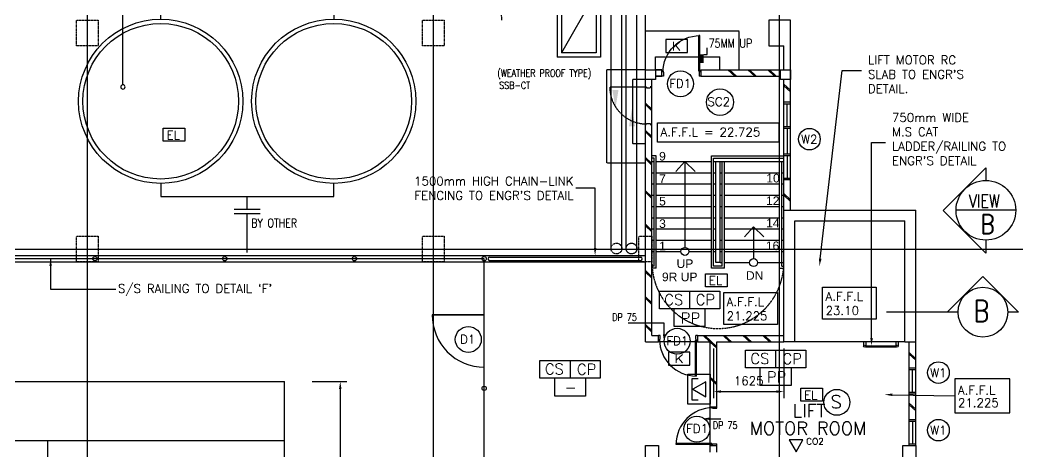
# Model space of a CAD drawing. Header units: millimetres. Extents: x -312260 to 194620, y -310600 to 21683.
# Drawn here: x 85757 to 108948, y -6617 to 3381 of the extents above; entities that cross this region are included whole.
import ezdxf
from ezdxf.enums import TextEntityAlignment as Align

# ---------------------------------------------------------------- set-up
doc = ezdxf.new("R2010")
doc.units = ezdxf.units.MM
doc.header["$LTSCALE"] = 5
doc.header["$MEASUREMENT"] = 0
doc.header["$PDMODE"] = 3
for name, pattern in [('CENTER', [2, 1.25, -0.25, 0.25, -0.25]), ('CENTER2', [1.125, 0.75, -0.125, 0.125, -0.125]), ('DASHDOT', [1, 0.5, -0.25, 0, -0.25]), ('DASHEDX2', [1.5, 1, -0.5]), ('HIDDEN', [0.375, 0.25, -0.125]), ('HIDDEN2', [0.1875, 0.125, -0.0625])]:
    doc.linetypes.add(name, pattern=pattern)
for name, color, linetype in [('-ac', 2, 'Continuous'), ('-ACPIPE', 7, 'Continuous'), ('-FF', 240, 'Continuous'), ('BOMBA', 7, 'Continuous'), ('col', 7, 'Continuous'), ('DIM', 7, 'Continuous'), ('DR', 1, 'Continuous'), ('DW-T', 7, 'Continuous'), ('EL & K', 10, 'Continuous'), ('extension', 7, 'Continuous'), ('FE', 1, 'Fencing'), ('GRID', 9, 'CENTER'), ('LEG-T', 7, 'Continuous'), ('LINE', 7, 'Continuous'), ('RAIL', 1, 'Continuous'), ('RC', 3, 'Continuous'), ('RWDP', 1, 'Continuous'), ('SPEC', 7, 'Continuous'), ('T35', 2, 'Continuous'), ('TEXT', 7, 'Continuous'), ('wall', 2, 'Continuous'), ('WIN', 5, 'Continuous')]:
    doc.layers.add(name, color=color, linetype=linetype)
doc.styles.add('E', font='ROMANS.SHX', dxfattribs={"width": 0.9})
doc.styles.add('HELVL', font='HELVL.shx')
doc.styles.add('ROMANS', font='romans.shx', dxfattribs={"width": 0.9, "height": 450})
doc.styles.add('ROMS', font='romans.shx', dxfattribs={"width": 0.8, "height": 230})
doc.styles.add('S100', font='ROMANS.shx', dxfattribs={"height": 200})
doc.linetypes.add('Fencing', pattern='A,3,-1.5,["/",Standard,S=1.8,R=0,X=-0.8,Y=-0.8],-1.5', length=6)
doc.dimstyles.new('S100', dxfattribs={"dimscale": 0, "dimtxt": 150, "dimasz": 175, "dimexe": 150, "dimexo": 150, "dimgap": 150, "dimtad": 1, "dimdec": 0, "dimzin": 0, "dimdsep": 46, "dimtxsty": 'S100', "dimcen": 0, "dimdle": 100, "dimclrd": 5, "dimclre": 5, "dimclrt": 1, "dimaunit": 1, "dimadec": 0, "dimazin": 0, "dimtfac": 1, "dimtdec": 0, "dimtofl": 0, "dimtmove": 1, "dimatfit": 3, "dimfxl": 1, "dimtolj": 1, "dimtzin": 0, "dimarcsym": 0})

# ---------------------------------------------------------------- blocks, each defined once
blk = doc.blocks.new('*D51')
at = {"layer": 'DEFPOINTS', "color": 0}
for p in [(92365, -4984), (92365, -15954), (93161, -15954)]:
    blk.add_point(p, dxfattribs=at)
at = {"layer": 'DIM', "color": 5, "lineweight": -2}
for p, q in [((92515, -4984), (93311, -4984)), ((93161, -5159), (93161, -15779)), ((92515, -15954), (93311, -15954))]:
    blk.add_line(p, q, dxfattribs=at)
at = {"layer": 'DIM', "color": 5}
for points in [[(93132, -5159), (93190, -5159), (93161, -4984)], [(93132, -15779), (93190, -15779), (93161, -15954)]]:
    blk.add_solid(points, dxfattribs=at)
at = {"layer": 'DIM', "color": 1, "insert": (92911, -10469), "char_height": 200, "attachment_point": 5, "rotation": 90, "style": 'S100'}
blk.add_mtext('\\A1;10974', dxfattribs=at)
blk = doc.blocks.new('DR900')
at = {"layer": 'DR'}
for p, q in [((25, 940), (50, 940)), ((25, 115), (25, 940)), ((50, 115), (50, 940)), ((0, 115), (25, 115)), ((0, 0), (38, 0)), ((50, 115), (25, 115)), ((25, 115), (25, 90)), ((25, 90), (38, 90)), ((38, 90), (38, 0)), ((862, 90), (875, 90)), ((862, 90), (862, 0)), ((862, 0), (900, 0)), ((875, 115), (900, 115)), ((875, 115), (875, 90))]:
    blk.add_line(p, q, dxfattribs=at)
blk.add_arc((25, 90), 850, 0, 90, dxfattribs=at)
blk = doc.blocks.new('*D79')
at = {"layer": 'DEFPOINTS', "color": 0}
for p in [(101792, -4069), (103419, -4069), (103419, -5220)]:
    blk.add_point(p, dxfattribs=at)
at = {"layer": 'DIM', "color": 5, "lineweight": -2}
for p, q in [((101792, -4219), (101792, -5370)), ((103419, -4219), (103419, -5370)), ((101967, -5220), (103244, -5220))]:
    blk.add_line(p, q, dxfattribs=at)
at = {"layer": 'DIM', "color": 5}
for points in [[(101967, -5191), (101967, -5249), (101792, -5220)], [(103244, -5191), (103244, -5249), (103419, -5220)]]:
    blk.add_solid(points, dxfattribs=at)
at = {"layer": 'DIM', "color": 1, "insert": (102606, -4970), "char_height": 200, "attachment_point": 5, "style": 'S100'}
blk.add_mtext('\\A1;1625', dxfattribs=at)
blk = doc.blocks.new('m&e')
at = {"layer": '-ac', "color": 7, "linetype": 'Continuous'}
for p, q in [((-8575, 11932), (-10975, 11932)), ((-4575, 11932), (-8575, 11932)), ((-575, 11932), (-4575, 11932)), ((-575, 11932), (-575, 7533)), ((-4575, 7533), (-8575, 7533)), ((-575, 7533), (-4575, 7533)), ((-1722, 6156), (-1722, 4556)), ((-722, 6156), (-1722, 6156)), ((-1622, 6056), (-1622, 4656)), ((-822, 6056), (-1622, 6056)), ((-822, 6056), (-1622, 4656)), ((-822, 6056), (-822, 4656)), ((-722, 6156), (-722, 4556)), ((-822, 4656), (-1622, 4656)), ((-722, 4556), (-1722, 4556))]:
    blk.add_line(p, q, dxfattribs=at)
at = {"layer": '-ac', "color": 7, "linetype": 'HIDDEN'}
blk.add_line((-8575, 7533), (-10975, 7533), dxfattribs=at)
at = {"layer": '-ac', "color": 7, "linetype": 'Continuous'}
for centre, radius in [((-10888, 3533), 1900), ((-6887, 3533), 1900), ((-10888, 3533), 1800), ((-6887, 3533), 1800)]:
    blk.add_circle(centre, radius, dxfattribs=at)
at = {"layer": '-ACPIPE', "linetype": 'Continuous'}
for p, q in [((418, 12925), (872, 13136)), ((418, 12925), (872, 12714)), ((418, 12925), (1918, 12925)), ((-7975, 7459), (-7975, 7259)), ((-7675, 7459), (-7675, 7259)), ((-5375, 7459), (-5375, 7259)), ((-5075, 7459), (-5075, 7259)), ((-2775, 7459), (-2775, 7259)), ((-2475, 7459), (-2475, 7259)), ((-8887, 5733), (-8887, 7259)), ((-7164, 7259), (-8887, 7259)), ((-5862, 7259), (-6964, 7259)), ((-4564, 7259), (-5862, 7259)), ((-3262, 7259), (-4364, 7259)), ((-2475, 7259), (-3262, 7259)), ((418, 6751), (872, 6962)), ((418, 6751), (872, 6540)), ((418, 6751), (1918, 6751)), ((-10888, 5433), (-10888, 5733)), ((-10888, 5733), (-6887, 5733)), ((-6887, 5733), (-6887, 5433)), ((-10888, 1632), (-10888, 1332)), ((-6887, 1332), (-6887, 1632)), ((-10888, 1332), (-6887, 1332)), ((-8887, 1032), (-8887, 1332)), ((-8587, 1032), (-9187, 1032)), ((-8587, 932), (-9187, 932)), ((-8887, 32), (-8887, 932))]:
    blk.add_line(p, q, dxfattribs=at)
at = {"layer": '-ACPIPE', "color": 7, "linetype": 'Continuous'}
for p, q in [((-10975, 11932), (-10975, 7533)), ((-8375, 11932), (-8375, 7533)), ((-5775, 11932), (-5775, 7533)), ((-3175, 11932), (-3175, 7533))]:
    blk.add_line(p, q, dxfattribs=at)
at = {"layer": '-ACPIPE', "color": 8, "linetype": 'Continuous'}
for p, q in [((-9959, 11683), (-9392, 11683)), ((-9959, 11367), (-9959, 11683)), ((-9909, 11633), (-9959, 11683)), ((-9442, 11633), (-9909, 11633)), ((-9909, 11633), (-9909, 11417)), ((-9442, 11633), (-9392, 11683)), ((-9442, 11417), (-9442, 11633)), ((-9392, 11683), (-9392, 11367)), ((-7359, 11683), (-6792, 11683)), ((-7359, 11367), (-7359, 11683)), ((-7309, 11633), (-7359, 11683)), ((-6842, 11633), (-7309, 11633)), ((-7309, 11633), (-7309, 11417)), ((-6842, 11633), (-6792, 11683)), ((-6842, 11417), (-6842, 11633)), ((-6792, 11683), (-6792, 11367)), ((-4759, 11683), (-4192, 11683)), ((-4759, 11367), (-4759, 11683)), ((-4709, 11633), (-4759, 11683)), ((-4242, 11633), (-4709, 11633)), ((-4709, 11633), (-4709, 11417)), ((-4242, 11633), (-4192, 11683)), ((-4242, 11417), (-4242, 11633)), ((-4192, 11683), (-4192, 11367)), ((-2159, 11683), (-1592, 11683)), ((-2159, 11367), (-2159, 11683)), ((-2109, 11633), (-2159, 11683)), ((-1642, 11633), (-2109, 11633)), ((-2109, 11633), (-2109, 11417)), ((-1642, 11633), (-1592, 11683)), ((-1642, 11417), (-1642, 11633)), ((-1592, 11683), (-1592, 11367)), ((-9909, 11417), (-9959, 11367)), ((-9392, 11367), (-9959, 11367)), ((-9909, 11417), (-9442, 11417)), ((-9442, 11417), (-9392, 11367)), ((-7309, 11417), (-7359, 11367)), ((-6792, 11367), (-7359, 11367)), ((-7309, 11417), (-6842, 11417)), ((-6842, 11417), (-6792, 11367)), ((-4709, 11417), (-4759, 11367)), ((-4192, 11367), (-4759, 11367)), ((-4709, 11417), (-4242, 11417)), ((-4242, 11417), (-4192, 11367)), ((-2109, 11417), (-2159, 11367)), ((-1592, 11367), (-2159, 11367)), ((-2109, 11417), (-1642, 11417)), ((-1642, 11417), (-1592, 11367)), ((-7675, 10684), (-7675, 8781)), ((-7475, 10784), (-7475, 8681)), ((-6839, 10833), (-7311, 10833)), ((-7275, 10840), (-7275, 8626)), ((-7150, 10783), (-7150, 9862)), ((-7000, 10783), (-7000, 9862)), ((-6875, 10840), (-6875, 8626)), ((-6675, 10784), (-6675, 8681)), ((-6475, 10684), (-6475, 8781)), ((-5075, 10684), (-5075, 8781)), ((-4875, 10784), (-4875, 8681)), ((-4239, 10833), (-4711, 10833)), ((-4675, 10840), (-4675, 8626)), ((-4550, 10783), (-4550, 9863)), ((-4400, 10783), (-4400, 9863)), ((-4275, 10840), (-4275, 8626)), ((-4075, 10784), (-4075, 8681)), ((-3875, 10684), (-3875, 8781)), ((-2475, 10684), (-2475, 8781)), ((-2275, 10784), (-2275, 8681)), ((-1639, 10833), (-2111, 10833)), ((-2075, 10840), (-2075, 8626)), ((-1950, 10783), (-1950, 9862)), ((-1800, 10783), (-1800, 9862)), ((-1675, 10840), (-1675, 8626)), ((-1475, 10784), (-1475, 8681)), ((-1275, 10684), (-1275, 8781)), ((-7875, 10524), (-7875, 8942)), ((-6400, 10633), (-7750, 10633)), ((-6275, 10524), (-6275, 8942)), ((-5275, 10524), (-5275, 8942)), ((-3800, 10633), (-5150, 10633)), ((-3675, 10524), (-3675, 8942)), ((-2675, 10524), (-2675, 8942)), ((-1200, 10633), (-2550, 10633)), ((-1075, 10524), (-1075, 8942)), ((-6067, 10233), (-8083, 10233)), ((-8075, 10248), (-8075, 9217)), ((-6194, 10433), (-7956, 10433)), ((-6075, 10248), (-6075, 9217)), ((-3467, 10233), (-5483, 10233)), ((-5475, 10248), (-5475, 9217)), ((-3594, 10433), (-5356, 10433)), ((-3475, 10248), (-3475, 9217)), ((-867, 10233), (-2883, 10233)), ((-2875, 10248), (-2875, 9217)), ((-994, 10433), (-2756, 10433)), ((-875, 10248), (-875, 9217)), ((-5991, 10033), (-8159, 10033)), ((-3391, 10033), (-5559, 10033)), ((-791, 10033), (-2959, 10033)), ((-7187, 9833), (-8196, 9833)), ((-7205, 9808), (-8125, 9808)), ((-5955, 9833), (-6963, 9833)), ((-6025, 9808), (-6945, 9808)), ((-4587, 9833), (-5596, 9833)), ((-4605, 9808), (-5525, 9808)), ((-3355, 9833), (-4363, 9833)), ((-3425, 9808), (-4345, 9808)), ((-1987, 9833), (-2996, 9833)), ((-2005, 9808), (-2925, 9808)), ((-755, 9833), (-1763, 9833)), ((-825, 9808), (-1745, 9808)), ((-7187, 9633), (-8196, 9633)), ((-7205, 9658), (-8125, 9658)), ((-7150, 9603), (-7150, 8683)), ((-7000, 9603), (-7000, 8683)), ((-5955, 9633), (-6963, 9633)), ((-6025, 9658), (-6945, 9658)), ((-4587, 9633), (-5596, 9633)), ((-4605, 9658), (-5525, 9658)), ((-4550, 9603), (-4550, 8683)), ((-4400, 9603), (-4400, 8683)), ((-3355, 9633), (-4363, 9633)), ((-3425, 9658), (-4345, 9658)), ((-1987, 9633), (-2996, 9633)), ((-2005, 9658), (-2925, 9658)), ((-1950, 9603), (-1950, 8683)), ((-1800, 9603), (-1800, 8683)), ((-755, 9633), (-1763, 9633)), ((-825, 9658), (-1745, 9658)), ((-5991, 9433), (-8159, 9433)), ((-3391, 9433), (-5559, 9433)), ((-791, 9433), (-2959, 9433)), ((-6067, 9233), (-8083, 9233)), ((-3467, 9233), (-5483, 9233)), ((-867, 9233), (-2883, 9233)), ((-6194, 9033), (-7956, 9033)), ((-6400, 8833), (-7750, 8833)), ((-3594, 9033), (-5356, 9033)), ((-3800, 8833), (-5150, 8833)), ((-994, 9033), (-2756, 9033)), ((-1200, 8833), (-2550, 8833)), ((-6839, 8633), (-7311, 8633)), ((-6839, 8633), (-7311, 8633)), ((-6839, 8633), (-7311, 8633)), ((-6839, 8633), (-7311, 8633)), ((-6839, 8633), (-7311, 8633)), ((-6839, 8633), (-7311, 8633)), ((-6839, 8633), (-7311, 8633)), ((-6839, 8633), (-7311, 8633)), ((-6839, 8633), (-7311, 8633)), ((-6839, 8633), (-7311, 8633)), ((-6839, 8633), (-7311, 8633)), ((-6839, 8633), (-7311, 8633)), ((-4239, 8633), (-4711, 8633)), ((-4239, 8633), (-4711, 8633)), ((-4239, 8633), (-4711, 8633)), ((-4239, 8633), (-4711, 8633)), ((-4239, 8633), (-4711, 8633)), ((-4239, 8633), (-4711, 8633)), ((-4239, 8633), (-4711, 8633)), ((-4239, 8633), (-4711, 8633)), ((-4239, 8633), (-4711, 8633)), ((-4239, 8633), (-4711, 8633)), ((-4239, 8633), (-4711, 8633)), ((-4239, 8633), (-4711, 8633)), ((-1639, 8633), (-2111, 8633)), ((-1639, 8633), (-2111, 8633)), ((-1639, 8633), (-2111, 8633)), ((-1639, 8633), (-2111, 8633)), ((-1639, 8633), (-2111, 8633)), ((-1639, 8633), (-2111, 8633)), ((-1639, 8633), (-2111, 8633)), ((-1639, 8633), (-2111, 8633)), ((-1639, 8633), (-2111, 8633)), ((-1639, 8633), (-2111, 8633)), ((-1639, 8633), (-2111, 8633)), ((-1639, 8633), (-2111, 8633)), ((-9391, 8098), (-9959, 8098)), ((-9959, 8098), (-9959, 7782)), ((-9909, 8048), (-9959, 8098)), ((-9441, 8048), (-9909, 8048)), ((-9909, 8048), (-9909, 7832)), ((-9441, 8048), (-9391, 8098)), ((-9441, 7832), (-9441, 8048)), ((-9391, 7782), (-9391, 8098)), ((-6791, 8098), (-7359, 8098)), ((-7359, 8098), (-7359, 7782)), ((-7309, 8048), (-7359, 8098)), ((-6841, 8048), (-7309, 8048)), ((-7309, 8048), (-7309, 7832)), ((-6841, 8048), (-6791, 8098)), ((-6841, 7832), (-6841, 8048)), ((-6791, 7782), (-6791, 8098)), ((-4191, 8098), (-4759, 8098)), ((-4759, 8098), (-4759, 7782)), ((-4709, 8048), (-4759, 8098)), ((-4241, 8048), (-4709, 8048)), ((-4709, 8048), (-4709, 7832)), ((-4241, 8048), (-4191, 8098)), ((-4241, 7832), (-4241, 8048)), ((-4191, 7782), (-4191, 8098)), ((-1591, 8098), (-2159, 8098)), ((-2159, 8098), (-2159, 7782)), ((-2109, 8048), (-2159, 8098)), ((-1641, 8048), (-2109, 8048)), ((-2109, 8048), (-2109, 7832)), ((-1641, 8048), (-1591, 8098)), ((-1641, 7832), (-1641, 8048)), ((-1591, 7782), (-1591, 8098)), ((-9909, 7832), (-9959, 7782)), ((-9959, 7782), (-9391, 7782)), ((-9909, 7832), (-9441, 7832)), ((-9441, 7832), (-9391, 7782)), ((-7309, 7832), (-7359, 7782)), ((-7359, 7782), (-6791, 7782)), ((-7309, 7832), (-6841, 7832)), ((-6841, 7832), (-6791, 7782)), ((-4709, 7832), (-4759, 7782)), ((-4759, 7782), (-4191, 7782)), ((-4709, 7832), (-4241, 7832)), ((-4241, 7832), (-4191, 7782)), ((-2159, 7782), (-1591, 7782)), ((-2109, 7832), (-1641, 7832)), ((-1641, 7832), (-1591, 7782))]:
    blk.add_line(p, q, dxfattribs=at)
at = {"layer": '-ACPIPE', "color": 191, "linetype": 'HIDDEN', "ltscale": 10}
for p, q in [((-5775, 11529), (-6792, 11529)), ((-3175, 11529), (-4192, 11529)), ((-225, 11525), (-1591, 11525)), ((-5775, 7945), (-6792, 7945)), ((-3175, 7945), (-4192, 7945)), ((-225, 7940), (-1591, 7940)), ((-6243, 6463), (-6243, 6713))]:
    blk.add_line(p, q, dxfattribs=at)
at = {"layer": '-ACPIPE', "color": 191, "ltscale": 10}
for p, q in [((-5775, 6713), (-5775, 11529)), ((-3175, 6713), (-3175, 11529)), ((-225, 6713), (-225, 11525)), ((-5279, 6713), (-169, 6713)), ((-112, 6713), (-169, 6713)), ((-6243, 6463), (-198, 6463)), ((-125, 125), (-125, 6363)), ((125, 125), (125, 6365))]:
    blk.add_line(p, q, dxfattribs=at)
at = {"layer": '-ACPIPE', "color": 174, "ltscale": 0.5}
for p, q in [((-7164, 7063), (-7164, 7481)), ((-6964, 7063), (-6964, 7481)), ((-4564, 7063), (-4564, 7481)), ((-4364, 7063), (-4364, 7481)), ((-2319, 7063), (-2319, 7481)), ((-2119, 7063), (-2119, 7481)), ((-7359, 6813), (-7359, 7063)), ((-7359, 7063), (-519, 7063)), ((-7359, 6813), (-548, 6813)), ((-475, 125), (-475, 6713)), ((-225, 125), (-225, 6713))]:
    blk.add_line(p, q, dxfattribs=at)
at = {"layer": '-ACPIPE', "color": 191, "linetype": 'Continuous'}
blk.add_line((-6243, 6713), (-5279, 6713), dxfattribs=at)
at = {"layer": '-ACPIPE', "color": 1, "linetype": 'HIDDEN'}
for points in [[(-8450, 11153), (-10900, 11153), (-10900, 11857), (-8450, 11857)], [(-8450, 11083), (-10900, 11083), (-10900, 8382), (-8450, 8382)], [(-8450, 7607), (-10900, 7607), (-10900, 8312), (-8450, 8312)]]:
    blk.add_lwpolyline(points, close=True, dxfattribs=at)
at = {"layer": '-ACPIPE', "linetype": 'Continuous'}
for points in [[(-5850, 11153), (-8300, 11153), (-8300, 11857), (-5850, 11857)], [(-3250, 11153), (-5700, 11153), (-5700, 11857), (-3250, 11857)], [(-650, 11153), (-3100, 11153), (-3100, 11857), (-650, 11857)], [(-5850, 11083), (-8300, 11083), (-8300, 8382), (-5850, 8382)], [(-3250, 11083), (-5700, 11083), (-5700, 8382), (-3250, 8382)], [(-650, 11083), (-3100, 11083), (-3100, 8382), (-650, 8382)], [(-5850, 7607), (-8300, 7607), (-8300, 8312), (-5850, 8312)], [(-3250, 7607), (-5700, 7607), (-5700, 8312), (-3250, 8312)], [(-650, 7607), (-3100, 7607), (-3100, 8312), (-650, 8312)]]:
    blk.add_lwpolyline(points, close=True, dxfattribs=at)
at = {"layer": '-ACPIPE', "color": 174, "ltscale": 0.5}
for points in [[(-6907, 7533), (-6907, 7481), (-7221, 7481), (-7221, 7533)], [(-4307, 7533), (-4307, 7481), (-4621, 7481), (-4621, 7533)], [(-2062, 7533), (-2062, 7481), (-2377, 7481), (-2377, 7533)]]:
    blk.add_lwpolyline(points, dxfattribs=at)
at = {"layer": '-ACPIPE', "color": 8, "linetype": 'Continuous'}
for centre, radius in [((-9675, 11525), 108), ((-7075, 11525), 108), ((-4475, 11525), 108), ((-1875, 11525), 108), ((-7075, 9733), 150), ((-4475, 9733), 150), ((-1875, 9733), 150), ((-9675, 7940), 108), ((-7075, 7940), 108), ((-4475, 7940), 108), ((-1875, 7940), 108)]:
    blk.add_circle(centre, radius, dxfattribs=at)
at = {"layer": '-ACPIPE', "color": 5, "linetype": 'Continuous'}
for centre, radius in [((-7075, 9733), 1225), ((-4475, 9733), 1225), ((-1875, 9733), 1225), ((-7075, 9733), 1125), ((-4475, 9733), 1125), ((-1875, 9733), 1125)]:
    blk.add_circle(centre, radius, dxfattribs=at)
at = {"layer": '-ACPIPE', "color": 174, "ltscale": 0.5}
blk.add_circle((-408, 6865), 126, dxfattribs=at)
at = {"layer": '-ACPIPE', "color": 174, "linetype": 'DASHDOT'}
blk.add_circle((-350, 125), 125, dxfattribs=at)
at = {"layer": '-ACPIPE', "color": 191, "linetype": 'CENTER2'}
blk.add_circle((0, 125), 125, dxfattribs=at)
at = {"layer": '-ACPIPE', "color": 8, "linetype": 'Continuous'}
for centre, start, end in [((-7075, 10783), 0, 180), ((-4475, 10783), 0, 180), ((-1875, 10783), 0, 180), ((-8125, 9733), 90, 270), ((-6025, 9733), 270, 90), ((-5525, 9733), 90, 270), ((-3425, 9733), 270, 90), ((-2925, 9733), 90, 270), ((-825, 9733), 270, 90), ((-7075, 8683), 180, 0), ((-4475, 8683), 180, 0), ((-1875, 8683), 180, 0)]:
    blk.add_arc(centre, 75, start, end, dxfattribs=at)
at = {"layer": '-ACPIPE', "linetype": 'Continuous'}
for centre in [(-7975, 7533), (-7675, 7533), (-5375, 7533), (-5075, 7533), (-2775, 7533), (-2475, 7533)]:
    blk.add_arc(centre, 74.2, 180, 0, dxfattribs=at)
at = {"layer": '-ACPIPE', "color": 174, "ltscale": 0.5}
for radius, end in [(357, 79.8577), (107, 71.4404)]:
    blk.add_arc((-582, 6712), radius, 0.9599, end, dxfattribs=at)
at = {"layer": '-ACPIPE', "color": 191, "linetype": 'Continuous', "ltscale": 10}
blk.add_arc((-232, 6362), 357, 0.5262, 79.8577, dxfattribs=at)
at = {"layer": '-ACPIPE', "color": 191, "linetype": 'HIDDEN', "ltscale": 10}
blk.add_arc((-232, 6362), 107, 0.9599, 71.4404, dxfattribs=at)
at = {"layer": '-ACPIPE', "color": 174, "linetype": 'CENTER2'}
for points in [[(-5328, 6878), (-5328, 7018), (-4908, 6948)], [(-2775, 6878), (-2775, 7018), (-2355, 6948)], [(-303, 3793), (-443, 3793), (-373, 3373)]]:
    blk.add_solid(points, dxfattribs=at)
at = {"layer": '-ACPIPE', "color": 191, "linetype": 'DASHDOT'}
for points in [[(-4681, 6518), (-4681, 6658), (-5101, 6588)], [(-2014, 6518), (-2014, 6658), (-2434, 6588)], [(81, 2953), (-59, 2953), (11, 3373)]]:
    blk.add_solid(points, dxfattribs=at)
at = {"layer": 'DIM'}
blk.add_line((-11025, 11932), (-10975, 11932), dxfattribs=at)
at = {"layer": '-ac', "color": 7, "ltscale": 1.3, "style": 'ROMANS', "width": 0.8}
for s, height, p in [('CT4', 390, (-10224, 12384)), ('CT3', 390, (-7608, 12384)), ('CT2', 390, (-4830, 12384)), ('CT1', 390, (-1881, 12351)), ('(WEATHER PROOF TYPE)', 168, (-3103, 4102)), ('SSB-CT', 168, (-3060, 3818))]:
    blk.add_text(s, height=height, dxfattribs=at).set_placement(p)
at = {"layer": '-ac', "color": 7, "linetype": 'Continuous', "style": 'ROMANS', "width": 0.8}
blk.add_text('as proposed', height=300, dxfattribs=at).set_placement((-10748, 9725))
at = {"layer": 'TEXT', "color": 7, "style": 'S100', "width": 0.8}
blk.add_text('BY OTHER', height=200, dxfattribs=at).set_placement((-8797, 615))
blk = doc.blocks.new('TENNIS COUTR')
at = {"layer": 'extension', "color": 1}
for p, q in [((0, 10970), (23770, 10970)), ((23770, 0), (23770, 10970)), ((0, 9600), (23770, 9600)), ((18285, 9600), (18285, 1370))]:
    blk.add_line(p, q, dxfattribs=at)
blk = doc.blocks.new('FEN1')
at = {"layer": 'FE', "color": 2, "linetype": 'Continuous', "ltscale": 0.25}
blk.add_lwpolyline([(0, 0), (33000, 0), (33000, 17110), (0, 17110), (0, 0)], dxfattribs=at)
at = {"layer": 'wall'}
for centre in [(24000, 17110), (27000, 17110), (30000, 17110), (33000, 17110), (33000, 14110)]:
    blk.add_circle(centre, 50, dxfattribs=at)
blk = doc.blocks.new('11')
at = {"layer": 'DR', "color": 8, "linetype": 'DASHEDX2', "ltscale": 2}
for p, q in [((-7075, 8595), (-7075, 8570)), ((-6250, 8595), (-7075, 8595)), ((-6250, 8620), (-6250, 8595)), ((-6250, 8570), (-6250, 8595)), ((-6250, 8595), (-6225, 8595)), ((-6225, 8595), (-6225, 8582)), ((-6225, 8582), (-6135, 8582)), ((-6135, 8620), (-6135, 8582)), ((-6250, 7745), (-6250, 7720)), ((-6250, 7745), (-6225, 7745)), ((-6225, 7758), (-6225, 7745)), ((-6225, 7758), (-6135, 7758)), ((-6135, 7758), (-6135, 7720))]:
    blk.add_line(p, q, dxfattribs=at)
for centre, radius, start, end in [((-10773, 10150), 1200, 0, 90.573), ((-6225, 8595), 850, 180, 270)]:
    blk.add_arc(centre, radius, start, end, dxfattribs=at)
at = {"layer": 'LINE', "color": 8, "linetype": 'DASHEDX2', "ltscale": 2}
for p, q in [((-6250, 8770), (-6550, 8770)), ((-6550, 8770), (-6550, 7284)), ((-6250, 7284), (-6550, 7284))]:
    blk.add_line(p, q, dxfattribs=at)
for points in [[(-6250, 9000), (-7150, 9000)], [(-7150, 9000), (-7150, 6834)], [(-6250, 6834), (-7137, 6834)]]:
    blk.add_lwpolyline(points, dxfattribs=at)

msp = doc.modelspace()

# ---------------------------------------------------------------- linework, layer by layer
at = {"layer": '-ACPIPE', "color": 5, "linetype": 'Continuous'}
msp.add_line((88135.8, 1882.6), (88135.8, 13946.8), dxfattribs=at)
at = {"layer": '-ACPIPE', "color": 7, "linetype": 'Continuous'}
for start, end in [(0, 180), (180, 0)]:
    msp.add_arc((88135.8, 1832.6), 50, start, end, dxfattribs=at)
at = {"layer": '-FF', "color": 2, "ltscale": 10}
for p, q in [((101195.4, -5514.3), (101195.4, -4814.3)), ((101195.4, -4814.3), (101717.3, -4814.3)), ((101717.3, -4814.3), (101717.3, -5514.3)), ((101295.1, -5417.8), (101295.1, -4913.1)), ((101295.1, -4913.1), (101436.2, -4913.1)), ((101617.6, -4990.9), (101315.2, -5165.5)), ((101617.6, -5340), (101617.6, -4990.9)), ((101315.2, -5165.5), (101617.6, -5340)), ((101717.3, -5514.3), (101195.4, -5514.3)), ((101436.2, -5417.8), (101295.1, -5417.8))]:
    msp.add_line(p, q, dxfattribs=at)
at = {"layer": '-FF', "color": 2}
for p, q in [((103861.3, -6340.2), (103543.8, -6340.2)), ((103543.8, -6340.2), (103702.6, -6615.2)), ((103702.6, -6615.2), (103861.3, -6340.2))]:
    msp.add_line(p, q, dxfattribs=at)
at = {"layer": '-FF', "color": 2, "linetype": 'Continuous'}
msp.add_circle((104646.2, -5468.4), 300, dxfattribs=at)
at = {"color": 1}
for p, q in [((100469.4, 235.7), (100369.4, 235.7)), ((100469.4, -2364.3), (100469.4, 235.7)), ((101744.4, -2364.3), (101744.4, 235.7)), ((101744.4, 235.7), (103419.4, 235.7)), ((100419.4, 185.7), (100369.4, 185.7)), ((100419.4, -2314.3), (100419.4, 185.7)), ((101794.4, -2314.3), (101794.4, 185.7)), ((101794.4, 185.7), (103419.4, 185.7)), ((101994.4, -2314.3), (101994.4, 105.7)), ((102044.4, -2364.3), (102044.4, 105.7)), ((103319.4, -2364.3), (103319.3, 105.7)), ((103369.4, -2314.3), (103369.4, 105.7)), ((100419.4, -2314.3), (100369.4, -2314.3)), ((101994.4, -2314.3), (101794.4, -2314.3)), ((103369.4, -2314.3), (103419.4, -2314.3)), ((100469.4, -2364.3), (100369.4, -2364.3)), ((102044.4, -2364.3), (101744.4, -2364.3)), ((103319.4, -2364.3), (103419.4, -2364.3))]:
    msp.add_line(p, q, dxfattribs=at)
for p, q in [((100369.4, 105.7), (100419.4, 105.7)), ((100469.4, 105.7), (101744.4, 105.7)), ((101131.1, 105.7), (100918.3, -128.2)), ((101131.1, 105.7), (101131.1, -1881.9)), ((101131.1, 105.7), (101370.5, -128.2)), ((101794.4, 105.7), (103419.4, 105.7)), ((101844.4, -2234.3), (101844.4, 105.7)), ((100369.4, -154.3), (100419.4, -154.3)), ((100469.4, -154.3), (101744.4, -154.3)), ((101794.4, -154.3), (101844.4, -154.3)), ((100369.4, -414.3), (100419.4, -414.3)), ((100469.4, -414.3), (101744.4, -414.3)), ((101794.4, -414.3), (101844.4, -414.3)), ((100369.4, -674.3), (100419.4, -674.3)), ((100469.4, -674.3), (101744.4, -674.3)), ((101794.4, -674.3), (101844.4, -674.3)), ((100369.4, -934.3), (100419.4, -934.3)), ((100469.4, -934.3), (101744.4, -934.3)), ((101794.4, -934.3), (101844.4, -934.3)), ((108780.1, -1023.8), (107400.1, -1023.8)), ((100369.4, -1194.3), (100419.4, -1194.3)), ((100469.4, -1194.3), (101744.4, -1194.3)), ((101794.4, -1194.3), (101844.4, -1194.3)), ((100369.4, -1454.3), (100419.4, -1454.3)), ((100469.4, -1454.3), (101744.4, -1454.3)), ((101794.4, -1454.3), (101844.4, -1454.3)), ((102718.6, -1406.6), (102505.8, -1640.6)), ((102718.6, -1406.6), (102718.6, -2141.9)), ((102718.6, -1406.6), (102958, -1640.6)), ((100369.4, -1714.3), (100419.4, -1714.3)), ((100469.4, -1714.3), (101131.1, -1714.3)), ((101131.1, -1714.3), (101744.4, -1714.3)), ((101794.4, -1714.3), (101844.4, -1714.3)), ((100369.4, -1974.3), (100419.4, -1974.3)), ((100469.4, -1974.3), (101038.8, -1974.3)), ((101223.5, -1974.3), (101744.4, -1974.3)), ((101794.4, -1974.3), (101844.4, -1974.3)), ((101238.4, -2894.2), (101238.4, -3304.9)), ((101594.7, -3304.9), (101594.7, -3715.5)), ((103229.1, -4257.9), (103229.1, -4668.5)), ((98476.6, -4501.1), (98476.6, -4911.7)), ((103585.3, -4668.5), (103585.3, -5079.1)), ((98832.8, -4911.7), (98832.8, -5322.4))]:
    msp.add_line(p, q)
at = {"color": 6}
for p, q in [((101944.4, -2234.3), (101944.4, 105.7)), ((101944.4, -154.3), (101994.4, -154.3)), ((102044.4, -154.3), (103319.4, -154.3)), ((103369.4, -154.3), (103419.4, -154.3)), ((101944.4, -414.3), (101994.4, -414.3)), ((102044.4, -414.3), (103319.4, -414.3)), ((103369.4, -414.3), (103419.4, -414.3)), ((101944.4, -675.1), (101994.4, -675.1)), ((102044.4, -674.3), (103319.4, -674.3)), ((103369.4, -674.3), (103419.4, -674.3)), ((101944.4, -934.3), (101994.4, -934.3)), ((102044.4, -934.3), (103319.4, -934.3)), ((103369.4, -934.3), (103419.4, -934.3)), ((101944.4, -1194.3), (101994.4, -1194.3)), ((102044.4, -1194.3), (103319.4, -1194.3)), ((103369.4, -1194.3), (103419.4, -1194.3)), ((102044.4, -1454.3), (103319.4, -1454.3)), ((103369.4, -1454.3), (103419.4, -1454.3)), ((101944.4, -1714.3), (101994.4, -1714.3)), ((102044.4, -1714.3), (103319.4, -1714.3)), ((103369.4, -1714.3), (103419.4, -1714.3)), ((101944.4, -1974.3), (101994.4, -1974.3)), ((102044.4, -1974.3), (103319.4, -1974.3)), ((103369.4, -1974.3), (103419.4, -1974.3))]:
    msp.add_line(p, q, dxfattribs=at)
at = {"color": 3}
for p, q in [((107195.7, -3381.4), (108020.2, -2556.8)), ((108844.8, -3381.4), (108020.2, -2556.8)), ((107195.7, -3381.4), (105794, -3381.4)), ((107447.8, -3381.4), (107195.7, -3381.4)), ((108844.8, -3381.4), (108597.8, -3381.4))]:
    msp.add_line(p, q, dxfattribs=at)
at = {"color": 1}
for points in [[(100499.1, 1000.7), (103301.5, 1000.7), (103301.5, 553.8), (100499.1, 553.8)], [(102027.9, -2926.7), (103268.7, -2926.7), (103268.7, -3669.3), (102027.9, -3669.3)], [(104316.2, -2803.1), (105556.9, -2803.1), (105556.9, -3545.7), (104316.2, -3545.7)], [(108647.5, -4921.5), (107375.6, -4921.5), (107375.6, -5712.1), (108647.5, -5712.1)]]:
    msp.add_lwpolyline(points, close=True, dxfattribs=at)
at = {"color": 3}
for centre, radius in [((108090.1, -1023.8), 690), ((108022.8, -3381.4), 575)]:
    msp.add_circle(centre, radius, dxfattribs=at)
for centre in [(101131.1, -1974.3), (102718.6, -2234.3)]:
    msp.add_circle(centre, 92.4)
at = {"color": 5, "linetype": 'HIDDEN'}
msp.add_arc((101894.4, -2234.3), 1525, 180, 0, dxfattribs=at)
at = {"layer": 'BOMBA', "color": 5}
msp.add_line((105924.4, -5292.7), (107375.6, -5316.8), dxfattribs=at)
msp.add_solid([(105923.9, -5321.8), (105924.8, -5263.5), (105749.4, -5289.8)], dxfattribs=at)
at = {"layer": 'col', "color": 8, "linetype": 'HIDDEN2'}
for points in [[(87564, 2780.7), (87064, 2780.7), (87064, 3380.7), (87564, 3380.7)], [(87564, 2780.7), (87064, 2780.7), (87064, 3380.7), (87564, 3380.7)], [(95564, 2780.7), (95064, 2780.7), (95064, 3380.7), (95564, 3380.7)], [(95564, 2780.7), (95064, 2780.7), (95064, 3380.7), (95564, 3380.7)], [(87564, -2219.3), (87064, -2219.3), (87064, -1619.3), (87564, -1619.3)], [(95564, -2219.3), (95064, -2219.3), (95064, -1619.3), (95564, -1619.3)], [(100064, -1619.3), (100364, -1619.3), (100364, -2219.3), (100064, -2219.3)]]:
    msp.add_lwpolyline(points, close=True, dxfattribs=at)
at = {"layer": 'col', "color": 3}
for points in [[(100519.4, -6769.3), (100219.4, -6769.3), (100219.4, -6469.3), (100519.4, -6469.3)], [(106469.4, -6769.3), (106169.4, -6769.3), (106169.4, -6469.3), (106469.4, -6469.3)]]:
    msp.add_lwpolyline(points, close=True, dxfattribs=at)
at = {"layer": 'DIM'}
for p, q in [((101499.4, 2230.7), (101499.4, 2080.7)), ((100449.4, 2080.7), (100599.4, 2080.7))]:
    msp.add_line(p, q, dxfattribs=at)
at = {"layer": 'DR', "color": 5}
for p, q in [((96489, -3454.3), (95289, -3454.3)), ((96489, -3442.3), (95289.1, -3442.3))]:
    msp.add_line(p, q, dxfattribs=at)
msp.add_arc((96489, -3454.3), 1200, 179.42703, 270, dxfattribs=at)
at = {"layer": 'DW-T', "color": 1, "linetype": 'Continuous'}
for centre, radius in [((101029, 1905.8), 300), ((101942.1, 1479.4), 310), ((104009.7, 623.4), 250), ((96121.8, -4013.7), 300), ((100950.9, -4055.2), 300), ((106993.6, -4779.8), 250), ((101407.2, -6090.8), 300), ((106993.6, -6112.7), 250)]:
    msp.add_circle(centre, radius, dxfattribs=at)
at = {"layer": 'EL & K', "color": 10}
for points in [[(100690.1, 2630.7), (101190.1, 2630.7), (101190.1, 2930.7), (100690.1, 2930.7)], [(89067.8, 875.6), (89567.8, 875.6), (89567.8, 575.6), (89067.8, 575.6)], [(101608.8, -2491.1), (102108.8, -2491.1), (102108.8, -2791.1), (101608.8, -2791.1)], [(100747.8, -4605.6), (101247.8, -4605.6), (101247.8, -4305.6), (100747.8, -4305.6)], [(103812.1, -5142.2), (104312.1, -5142.2), (104312.1, -5442.2), (103812.1, -5442.2)]]:
    msp.add_lwpolyline(points, close=True, dxfattribs=at)
at = {"layer": 'FE', "color": 2, "linetype": 'Continuous', "ltscale": 0.25}
msp.add_line((100219.4, 2230.7), (100219.4, 12855.7), dxfattribs=at)
at = {"layer": 'GRID', "linetype": 'CENTER', "ltscale": 2}
for p, q in [((87319.3, -21553.2), (87319.3, 20308)), ((95319.3, -21553.2), (95319.3, 20308)), ((103319.3, -21553.2), (103319.3, 20308)), ((40951.5, -1919.3), (108947.8, -1919.3))]:
    msp.add_line(p, q, dxfattribs=at)
at = {"layer": 'LEG-T'}
for p, q in [((100541.3, -2894.2), (101935.6, -2894.2)), ((100541.3, -3304.9), (100541.3, -2894.2)), ((101935.6, -2894.2), (101935.6, -3304.9)), ((101935.6, -3304.9), (100541.3, -3304.9)), ((100882.2, -3715.5), (100882.2, -3304.9)), ((101594.7, -3715.5), (100882.2, -3715.5)), ((102531.9, -4257.9), (103926.2, -4257.9)), ((102531.9, -4668.5), (102531.9, -4257.9)), ((103926.2, -4257.9), (103926.2, -4668.5)), ((97779.4, -4501.1), (99173.7, -4501.1)), ((97779.4, -4911.7), (97779.4, -4501.1)), ((99173.7, -4501.1), (99173.7, -4911.7)), ((103926.2, -4668.5), (102531.9, -4668.5)), ((102872.8, -5079.1), (102872.8, -4668.5)), ((99173.7, -4911.7), (97779.4, -4911.7)), ((98120.3, -5322.4), (98120.3, -4911.7)), ((103585.3, -5079.1), (102872.8, -5079.1)), ((98832.8, -5322.4), (98120.3, -5322.4))]:
    msp.add_line(p, q, dxfattribs=at)
at = {"layer": 'LINE', "color": 1}
for p, q in [((100449.4, 2230.7), (100449.4, 2530.7)), ((100449.4, 2530.7), (100680.4, 2530.7)), ((100705.4, 2530.7), (101935.4, 2530.7)), ((101935.4, 2230.7), (101935.4, 2530.7)), ((50419.3, -2069.3), (100219.3, -2069.3)), ((50419.3, -2219.3), (100219.4, -2219.3))]:
    msp.add_line(p, q, dxfattribs=at)
at = {"layer": 'LINE'}
for p, q in [((96732.8, -2069.3), (100219.4, -2069.3)), ((102044.4, -2234.3), (102626.3, -2234.3)), ((102811, -2234.3), (103419.4, -2234.3))]:
    msp.add_line(p, q, dxfattribs=at)
at = {"layer": 'LINE', "color": 2}
for points in [[(103569.3, 2780.7), (103569.3, 3380.7), (103069.3, 3380.7), (103069.3, 2780.7), (103419.4, 2780.7)], [(103569.3, 2780.7), (103569.3, 3380.7), (103069.3, 3380.7), (103069.3, 2780.7), (103419.4, 2780.7)], [(103569.3, 2780.7), (103569.4, 2780.7), (103569.4, 3380.7), (103069.4, 3380.7), (103069.4, 2780.7), (103419.4, 2780.7)]]:
    msp.add_lwpolyline(points, dxfattribs=at)
at = {"layer": 'LINE', "color": 1}
for points in [[(100219.4, 2230.7), (100219.4, 3130.7)], [(100219.4, 3130.7), (102385.4, 3130.7)], [(102385.4, 2230.7), (102385.4, 3117.6)]]:
    msp.add_lwpolyline(points, dxfattribs=at)
at = {"layer": 'LINE'}
msp.add_lwpolyline([(101944.4, -2234.3), (101994.4, -2234.3)], dxfattribs=at)
at = {"layer": 'RAIL', "color": 6}
for p, q in [((96614.5, -2106.8), (100108.9, -2106.8)), ((96614.5, -2181.8), (100108.9, -2181.8))]:
    msp.add_line(p, q, dxfattribs=at)
for centre, start, end in [((96614.5, -2144.3), 90, 270), ((100108.9, -2144.3), 270, 90)]:
    msp.add_arc(centre, 37.5, start, end, dxfattribs=at)
at = {"layer": 'RC', "ltscale": 2}
for p, q in [((103419.4, -1019.3), (106469.4, -1019.3)), ((103419.4, -1619.3), (103419.4, -1019.3)), ((106469.4, -4069.3), (106469.4, -1019.3)), ((103669.4, -4069.3), (103669.4, -1269.3)), ((103669.4, -1269.3), (106219.4, -1269.3)), ((106219.4, -4069.3), (106219.4, -1269.3)), ((103419.4, -4069.3), (103419.4, -1619.3)), ((103669.4, -4069.3), (103419.4, -4069.3)), ((106219.4, -4069.3), (106469.4, -4069.3))]:
    msp.add_line(p, q, dxfattribs=at)
at = {"layer": 'RC'}
for points in [[(100449.4, 2000.7), (100219.4, 2000.7), (100219.4, 2230.7), (100449.4, 2230.7)], [(103569.4, 2000.7), (103339.4, 2000.7), (103339.4, 2230.7), (103569.4, 2230.7)]]:
    msp.add_lwpolyline(points, close=True, dxfattribs=at)
at = {"layer": 'RWDP', "const_width": 75}
msp.add_lwpolyline([(101528.6, 2383.5), (101528.6, 2583.9)], dxfattribs=at)
at = {"layer": 'RWDP'}
msp.add_lwpolyline([(101567.1, 2583.9), (101644, 2583.9), (101644, 2737.7)], dxfattribs=at)
at = {"layer": 'SPEC'}
msp.add_line((101944.4, -2234.3), (101844.4, -2234.3), dxfattribs=at)
at = {"layer": 'T35', "color": 3}
for p, q in [((108090.1, -37.4), (107100.7, -1026.9)), ((108090.1, -37.4), (108090.1, -333.8)), ((108090.1, -2016.4), (107100.7, -1026.9)), ((108090.1, -1713.8), (108090.1, -2016.4))]:
    msp.add_line(p, q, dxfattribs=at)
at = {"layer": 'wall', "ltscale": 2}
for p, q in [((103419.4, 2230.7), (103419.4, 2780.7)), ((103569.3, 2230.7), (103569.3, 2780.7)), ((100449.4, 2230.7), (100599.4, 2230.7)), ((100599.4, 2230.7), (100449.4, 2230.7)), ((100599.4, 2080.7), (100599.4, 2230.7)), ((101499.4, 2230.7), (103419.4, 2230.7)), ((103569.4, 1480.7), (103569.4, 2230.7)), ((100219.4, -3919.3), (100219.4, 2000.7)), ((100369.4, -3919.3), (100369.4, 2000.7)), ((100449.4, 2080.7), (100599.4, 2080.7)), ((100599.4, 2080.7), (100449.4, 2080.7)), ((101499.4, 2080.7), (103339.4, 2080.7)), ((103419.4, 1480.7), (103419.4, 2000.7)), ((103419.4, -1019.3), (103419.4, -319.3)), ((103569.4, -1019.3), (103569.4, -319.3)), ((100219.4, -4069.3), (100219.4, -2219.3)), ((100369.4, -3919.3), (100519.4, -3919.3)), ((100519.4, -4069.3), (100519.4, -3919.3)), ((101419.4, -3919.3), (103419.4, -3919.3)), ((100219.4, -4069.3), (100519.4, -4069.3)), ((101419.4, -4069.3), (101717.3, -4069.3)), ((101717.3, -5569.3), (101717.3, -4069.3)), ((101867.3, -4069.3), (103419.4, -4069.3)), ((101867.3, -5569.3), (101867.3, -4069.3)), ((106319.4, -4669.3), (106319.4, -4069.3)), ((106469.4, -4669.3), (106469.4, -4069.3)), ((106319.4, -4669.3), (106469.4, -4669.3)), ((106319.4, -5269.3), (106469.4, -5269.3)), ((106319.4, -5869.3), (106319.4, -5269.3)), ((106469.4, -5869.3), (106469.4, -5269.3)), ((101717.3, -5569.3), (101867.3, -5569.3)), ((106319.4, -5869.3), (106469.4, -5869.3)), ((101717.3, -6619.3), (101717.3, -6469.3)), ((101717.3, -6469.3), (101867.3, -6469.3)), ((101867.3, -6619.3), (101867.3, -6469.3)), ((106319.4, -6469.3), (106469.4, -6469.3))]:
    msp.add_line(p, q, dxfattribs=at)
at = {"layer": 'wall', "color": 5}
for p, q in [((104261.5, -2144.4), (104764.6, 2212.3)), ((104764.6, 2212.3), (105213, 2212.3)), ((105447.5, -3981.8), (105447.5, 546.9)), ((105447.5, 546.9), (105769.2, 546.9)), ((99053.8, -513.1), (98608.1, -513.1)), ((99053.8, -1894.3), (99053.8, -513.1)), ((100651.3, -3636.3), (99820.8, -3636.3)), ((100651.3, -3894.3), (100651.3, -3636.3)), ((101704.1, -5848.3), (101962.1, -5848.3))]:
    msp.add_line(p, q, dxfattribs=at)
at = {"layer": 'wall', "color": 1}
for p, q in [((101419.4, -4069.3), (100519.4, -4069.3)), ((101717.3, -6469.3), (101717.3, -5569.3))]:
    msp.add_line(p, q, dxfattribs=at)
at = {"layer": 'wall', "color": 1, "ltscale": 2}
for p, q in [((106219.4, -4069.3), (103669.4, -4069.3)), ((105261.9, -4069.3), (105261.9, -4169.3)), ((105308.5, -4156.8), (106015.2, -4156.8)), ((105311.9, -4069.3), (105311.9, -4169.3)), ((106011.9, -4069.3), (106011.9, -4169.3)), ((106061.9, -4069.3), (106061.9, -4169.3)), ((105308.5, -4181.8), (106015.2, -4181.8))]:
    msp.add_line(p, q, dxfattribs=at)
at = {"layer": 'wall', "color": 8}
for points in [[(102285, 2080.7), (102127.3, 2230.7)], [(102322.6, 2080.7), (102164.9, 2230.7)], [(102744.5, 2080.7), (102586.8, 2230.7)], [(102782.1, 2080.7), (102624.4, 2230.7)], [(103203.9, 2080.7), (103046.3, 2230.7)], [(103241.6, 2080.7), (103083.9, 2230.7)], [(103569.4, 1754.4), (103419.4, 1897.2)], [(103569.4, 1718.7), (103419.4, 1861.4)], [(100369.4, 1315.8), (100219.4, 1458.5)], [(100369.4, 1280), (100219.4, 1422.7)], [(100369.4, 682.6), (100219.4, 825.4)], [(100369.4, 646.9), (100219.4, 789.6)], [(100369.4, 59.2), (100219.4, 201.9)], [(100369.4, 23.4), (100219.4, 166.1)], [(100369.4, -714.3), (100219.4, -571.6)], [(100369.4, -750.1), (100219.4, -607.4)], [(103569.4, -780), (103419.4, -637.3)], [(103569.4, -815.8), (103419.4, -673)], [(100369.4, -1487.8), (100219.4, -1345.1)], [(100369.4, -1523.6), (100219.4, -1380.9)], [(100369.4, -2561), (100219.4, -2418.3)], [(100369.4, -2596.8), (100219.4, -2454.1)], [(100369.4, -3165.5), (100219.4, -3022.7)], [(100369.4, -3201.2), (100219.4, -3058.5)], [(100369.4, -3808.2), (100219.4, -3665.5)], [(100369.4, -3844), (100219.4, -3701.3)], [(101710.9, -4069.3), (101553.2, -3919.3)], [(101867.3, -4182.2), (101590.9, -3919.3)], [(102170.4, -4069.3), (102012.7, -3919.3)], [(102208, -4069.3), (102050.3, -3919.3)], [(102629.9, -4069.3), (102472.2, -3919.3)], [(102667.5, -4069.3), (102509.8, -3919.3)], [(103089.4, -4069.3), (102931.7, -3919.3)], [(103127, -4069.3), (102969.3, -3919.3)], [(101867.3, -4218), (101717.3, -4075.3)], [(106469.4, -4458.1), (106319.4, -4315.4)], [(106469.4, -4493.9), (106319.4, -4351.2)], [(101867.3, -5025.3), (101717.3, -4882.6)], [(101867.3, -5061.1), (101717.3, -4918.4)], [(106469.4, -5629.8), (106319.4, -5487.1)], [(106469.4, -5665.6), (106319.4, -5522.9)]]:
    msp.add_lwpolyline(points, dxfattribs=at)
at = {"layer": 'wall', "ltscale": 2}
for points in [[(103569.4, 1480.7), (103419.4, 1480.7)], [(103569.4, -319.3), (103419.4, -319.3)], [(101419.4, -3919.3), (101419.4, -4069.3)]]:
    msp.add_lwpolyline(points, dxfattribs=at)
at = {"layer": 'wall', "color": 1, "ltscale": 2}
for centre in [(105286.9, -4169.3), (106036.9, -4169.3)]:
    msp.add_circle(centre, 25, dxfattribs=at)
at = {"layer": 'wall', "color": 5}
for points in [[(99083, -1894.3), (99024.6, -1894.3), (99053.8, -2069.3)], [(104290.5, -2147.7), (104232.6, -2141), (104241.5, -2318.2)], [(100680.4, -3894.3), (100622.1, -3894.3), (100651.3, -4069.3)], [(105476.7, -3981.8), (105418.4, -3981.8), (105447.5, -4156.8)], [(101704.1, -5877.4), (101704.1, -5819.1), (101529.1, -5848.3)]]:
    msp.add_solid(points, dxfattribs=at)
at = {"layer": 'WIN'}
for p, q in [((103419.4, 880.7), (103419.4, 1480.7)), ((103494.4, 918.7), (103494.4, 1442.7)), ((103569.4, 880.7), (103569.4, 1480.7)), ((103419.4, 918.7), (103569.4, 918.7)), ((103419.4, 880.7), (103569.4, 880.7)), ((103419.4, 280.7), (103419.4, 880.7)), ((103494.4, 880.7), (103494.4, 280.7)), ((103569.4, 280.7), (103569.4, 880.7)), ((103419.4, 280.7), (103569.4, 280.7)), ((103419.4, -319.3), (103419.4, 280.7)), ((103419.4, 242.7), (103569.4, 242.7)), ((103494.4, 242.7), (103494.4, -281.3)), ((103569.4, -319.3), (103569.4, 280.7)), ((106319.4, -5269.3), (106319.4, -4669.3)), ((106394.4, -5231.3), (106394.4, -4707.3)), ((106469.4, -5269.3), (106469.4, -4669.3)), ((106319.4, -6469.3), (106319.4, -5869.3)), ((106394.4, -5907.3), (106394.4, -6431.3)), ((106469.4, -6469.3), (106469.4, -5869.3))]:
    msp.add_line(p, q, dxfattribs=at)
at = {"layer": 'WIN', "ltscale": 2}
for p, q in [((103419.4, 1442.7), (103569.4, 1442.7)), ((103419.4, -281.3), (103569.4, -281.3)), ((106319.4, -4707.3), (106469.4, -4707.3)), ((106319.4, -5231.3), (106469.4, -5231.3)), ((106319.4, -5907.3), (106469.4, -5907.3)), ((106319.4, -6431.3), (106469.4, -6431.3))]:
    msp.add_line(p, q, dxfattribs=at)

# ---------------------------------------------------------------- block references
at = {"layer": 'BOMBA'}
msp.add_blockref('m&e', (99897.5, -2033.4), dxfattribs=at)
at = {"layer": 'DIM', "linetype": 'DASHEDX2'}
msp.add_blockref('11', (106469.4, -6769.3), dxfattribs=at)
at = {"layer": 'DR', "xscale": -1, "rotation": 359.9999998932783}
msp.add_blockref('DR900', (101499.4, 2080.7), dxfattribs=at)
at = {"layer": 'DR'}
for p, rotation in [((101419.4, -3919.3), 180), ((101867.3, -6469.3), 90)]:
    msp.add_blockref('DR900', p, dxfattribs=dict(at, rotation=rotation))
at = {"layer": 'wall'}
for name, p in [('FEN1', (63489, -19254.3)), ('TENNIS COUTR', (68104, -15954.3))]:
    msp.add_blockref(name, p, dxfattribs=at)

# ---------------------------------------------------------------- texts
at = {"layer": '-FF', "color": 2, "style": 'S100'}
msp.add_text('S', height=300, rotation=0, dxfattribs=at).set_placement((104499.3, -5607))
at = {"layer": '-FF', "color": 7, "style": 'S100'}
msp.add_text('CO2', height=150, rotation=0, dxfattribs=at).set_placement((103936.2, -6446.7))
at = {"layer": 'DW-T', "color": 7, "style": 'E'}
for s, p in [('FD1', (100768.6, 1810.4)), ('D1', (95933.1, -4108.7)), ('FD1', (100703.8, -4141.8)), ('FD1', (101160, -6177.4))]:
    msp.add_text(s, height=200, dxfattribs=at).set_placement(p)
at = {"layer": 'EL & K', "color": 10, "style": 'ROMS', "width": 1.2}
for p in [(100829.7, 2678.6), (100887.4, -4557.8)]:
    msp.add_text('K', height=200, dxfattribs=at).set_placement(p)
at = {"layer": 'EL & K', "color": 10, "style": 'ROMS'}
for p in [(89143.6, 618.2), (101684.6, -2748.5), (103887.9, -5399.6)]:
    msp.add_text('EL', height=200, dxfattribs=at).set_placement(p)
at = {"layer": 'LEG-T', "color": 2, "ltscale": 10, "style": 'S100'}
for s, p in [('CS', (100873.3, -3090.8, 1943.7)), ('CP', (101604.9, -3092.7, 1943.7)), ('PP', (101259.9, -3518.5, 1943.7)), ('CS', (102863.9, -4454.4, 1943.7)), ('CP', (103610.8, -4460.1, 1943.7)), ('CS', (98111.4, -4697.7, 1943.7)), ('CP', (98858.3, -4703.4, 1943.7)), ('PP', (103250.5, -4882.1, 1943.7)), ('-', (98487.6, -5119.4, 1943.7))]:
    msp.add_text(s, height=250, dxfattribs=at).set_placement(p, align=Align.MIDDLE)
at = {"layer": 'SPEC', "style": 'S100'}
msp.add_text("S/S RAILING TO DETAIL `F'", height=200, dxfattribs=at).set_placement((88020.6, -2934.9))
at = {"layer": 'TEXT', "color": 7, "width": 0.8}
for s, height, style, p in [('75MM UP', 200, 'E', (101679.7, 2742.1)), ('DP 75', 170, 'S100', (99448.9, -3582.1)), ('DP 75', 170, 'S100', (101776.2, -6084.8))]:
    msp.add_text(s, height=height, dxfattribs=dict(at, style=style)).set_placement(p)
at = {"layer": 'TEXT', "color": 7, "style": 'E'}
for s, p in [('SC2', (101651.7, 1390.3)), ('W2', (103819.3, 520.5)), ('W1', (106803.2, -4882.7)), ('W1', (106803.2, -6215.6))]:
    msp.add_text(s, height=200, dxfattribs=at).set_placement(p)
at = {"layer": 'TEXT', "color": 2, "style": 'S100'}
for s, p in [('A.F.F.L = 22.725', (100567.7, 687.7)), ('A.F.F.L', (104384.8, -3116.1)), ('A.F.F.L', (102096.5, -3239.7)), ('23.10', (104384.8, -3444.7)), ('21.225', (102096.5, -3568.4)), ('A.F.F.L', (107445.3, -5286)), ('21.225', (107445.3, -5578.3))]:
    msp.add_text(s, height=200, rotation=0, dxfattribs=at).set_placement(p)
at = {"layer": 'TEXT', "color": 1, "style": 'HELVL'}
for s, p in [('9', (100534.4, 128)), ('7', (100534.4, -392)), ('10', (103012.9, -379.1)), ('5', (100534.4, -912)), ('12', (103007.1, -902.8)), ('3', (100534.4, -1432)), ('14', (103008, -1420)), ('1', (100534.4, -1952)), ('16', (103002, -1945.8)), ('9R UP', (100599.6, -2665.2))]:
    msp.add_text(s, height=200, rotation=0, dxfattribs=at).set_placement(p)
at = {"layer": 'TEXT', "color": 2, "style": 'E', "width": 0.8}
for s, height, p in [('VIEW', 300, (107697.6, -956.6)), ('B', 450, (107967, -1570))]:
    msp.add_text(s, height=height, dxfattribs=at).set_placement(p)
at = {"layer": 'TEXT', "style": 'HELVL'}
for s, p in [('UP', (100937.7, -2358.3)), ('DN', (102542.7, -2632.8))]:
    msp.add_text(s, height=200, rotation=0, dxfattribs=at).set_placement(p)
at = {"layer": 'TEXT', "color": 4, "style": 'E', "width": 0.8}
msp.add_text('B', height=500, dxfattribs=at).set_placement((107805.8, -3604.5))
at = {"layer": 'TEXT', "color": 3, "style": 'S100'}
for s, p in [('LIFT', (103623.3, -5811.5)), ('MOTOR ROOM', (102627.6, -6219.1))]:
    msp.add_text(s, height=300, rotation=0, dxfattribs=at).set_placement(p)
at = {"layer": 'wall', "color": 1, "char_height": 200, "attachment_point": 7, "style": 'S100'}
for s, insert, width in [("\\A1;LIFT MOTOR RC SLAB TO ENGR'S DETAIL.", (105363, 1690.2), 3000), ("\\A1;750mm WIDE\\PM.S CAT  LADDER/RAILING TO ENGR'S DETAIL", (105919.2, 24.7), 3500)]:
    msp.add_mtext(s, dxfattribs=dict(at, insert=insert, width=width))
at = {"layer": 'wall', "color": 7, "insert": (98554.4, -780.1), "char_height": 200, "attachment_point": 9, "style": 'S100'}
msp.add_mtext("\\A1;1500mm HIGH CHAIN-LINK\\PFENCING TO ENGR'S DETAIL", dxfattribs=at)

# ---------------------------------------------------------------- dimensions: what is measured, and where the dimension line sits
at = {"layer": 'DIM'}
for base, p1, p2, angle, text, picture, middle in [((103419.4, -5220.2), (101792.3, -4069.3), (103419.4, -4069.3), 180, '1625', '*D79', (102605.8, -4970.2)), ((93161.2, -15954.3), (92365.4, -4984.3), (92365.4, -15954.3), 90, '10974', '*D51', (92911.2, -10469.3))]:
    dim = msp.add_linear_dim(base=base, p1=p1, p2=p2, angle=angle, text=text, dimstyle='S100', override={"dimscale": 1}, dxfattribs=at)
    dim.commit()
    dim.dimension.update_dxf_attribs({"geometry": picture, "text_midpoint": middle})

# ---------------------------------------------------------------- leaders
at = {"layer": 'SPEC'}
msp.add_leader([(86463.1, -2140.5), (86463.1, -2849.9), (87970.5, -2849.9)], dimstyle='S100', override={"dimscale": 1, "dimtad": 0}, dxfattribs=at)

doc.saveas('drawing.dxf')
